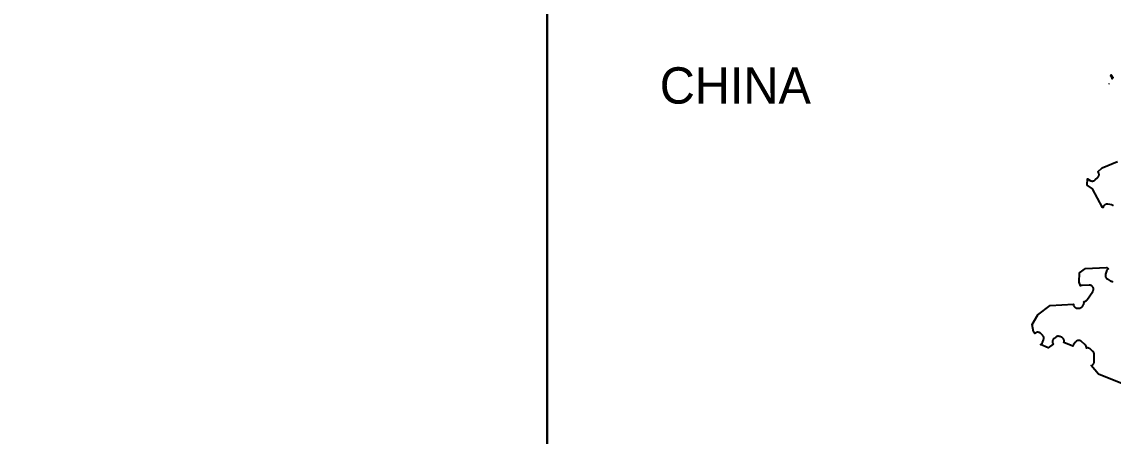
# Model space of a CAD drawing. Header units: metres. Extents: x 0 to 1325, y -1 to 773.
# Drawn here: x 983.9 to 1104.1, y 224.5 to 270.1 of the extents above; entities that cross this region are included whole.
import ezdxf
from ezdxf.enums import TextEntityAlignment as Align

# ---------------------------------------------------------------- set-up
doc = ezdxf.new("R2010")
doc.units = ezdxf.units.M

msp = doc.modelspace()

# ---------------------------------------------------------------- linework, layer by layer
at = {"layer": 'CUT'}
for points in [[(857.82, 200.068), (1041.74, 200.068), (1041.74, 346.528)], [(1041.74, 346.528), (1041.74, 200.068), (1172.22, 200.068)], [(1104.1, 249.878), (1104.06, 249.908), (1104.02, 249.928), (1103.99, 249.948), (1103.94, 249.958), (1103.9, 249.968), (1103.47, 250.048), (1103.43, 250.058), (1103.38, 250.058), (1103.34, 250.058), (1103.3, 250.048), (1103.25, 250.038), (1103.21, 250.018), (1103.17, 249.998), (1103.14, 249.978), (1103.1, 249.958), (1103.07, 249.928), (1103.04, 249.888), (1103.01, 249.858), (1102.99, 249.818), (1102.97, 249.778), (1102.96, 249.738), (1102.95, 249.698), (1102.95, 249.688), (1102.87, 249.698), (1101.8, 251.738), (1101.2, 252.138), (1101.22, 252.838), (1101.54, 252.658), (1101.58, 252.638), (1101.62, 252.618), (1101.66, 252.608), (1101.71, 252.598), (1101.75, 252.598), (1101.79, 252.598), (1101.84, 252.608), (1101.88, 252.618), (1101.92, 252.628), (1101.96, 252.648), (1102, 252.668), (1102.03, 252.688), (1102.07, 252.718), (1102.36, 252.988), (1102.39, 253.018), (1102.42, 253.058), (1102.44, 253.088), (1102.46, 253.128), (1102.48, 253.178), (1102.49, 253.218), (1102.5, 253.258), (1102.5, 253.308), (1102.5, 253.348), (1102.49, 253.398), (1102.48, 253.438), (1102.47, 253.478), (1102.45, 253.518), (1102.43, 253.558), (1102.4, 253.598), (1102.38, 253.628), (1102.85, 254.068), (1104.55, 254.768)], [(1105.83, 230.008), (1102.46, 231.358), (1101.65, 232.288), (1101.69, 232.298), (1101.73, 232.318), (1101.77, 232.348), (1101.81, 232.368), (1101.84, 232.398), (1101.87, 232.438), (1101.9, 232.468), (1101.92, 232.508), (1101.94, 232.548), (1101.95, 232.588), (1101.96, 232.638), (1101.97, 232.678), (1101.97, 232.728), (1101.96, 233.558), (1101.96, 233.598), (1101.95, 233.638), (1101.94, 233.678), (1101.93, 233.718), (1101.91, 233.758), (1101.89, 233.798), (1101.86, 233.828), (1101.83, 233.858), (1101.8, 233.888), (1101.53, 234.118), (1101.5, 234.148), (1101.46, 234.168), (1101.42, 234.188), (1101.38, 234.208), (1101.33, 234.218), (1101.29, 234.228), (1101.25, 234.228), (1101.2, 234.228), (1101.16, 234.218), (1101.11, 234.208), (1101.11, 234.228), (1101.11, 234.268), (1101.11, 234.318), (1101.1, 234.358), (1101.09, 234.398), (1101.08, 234.448), (1101.06, 234.488), (1101.04, 234.518), (1101.01, 234.558), (1100.98, 234.588), (1100.95, 234.618), (1100.56, 234.948), (1100.53, 234.978), (1100.49, 234.998), (1100.45, 235.018), (1100.41, 235.038), (1100.37, 235.048), (1100.33, 235.058), (1100.28, 235.058), (1100.24, 235.058), (1100.2, 235.048), (1100.15, 235.038), (1100.11, 235.028), (1100.07, 235.008), (1100.04, 234.988), (1100, 234.968), (1099.97, 234.938), (1099.94, 234.908), (1099.91, 234.878), (1099.71, 234.608), (1099.68, 234.568), (1099.66, 234.528), (1099.65, 234.488), (1099.63, 234.448), (1099.63, 234.428), (1098.63, 234.818), (1098.63, 234.828), (1098.64, 234.858), (1098.65, 234.898), (1098.66, 234.948), (1098.66, 234.988), (1098.66, 235.038), (1098.65, 235.078), (1098.64, 235.118), (1098.62, 235.168), (1098.6, 235.208), (1098.58, 235.238), (1098.55, 235.278), (1098.52, 235.308), (1098.49, 235.338), (1098.46, 235.368), (1098.42, 235.388), (1098.38, 235.408), (1098.18, 235.488), (1098.13, 235.498), (1098.09, 235.508), (1098.04, 235.518), (1098, 235.518), (1097.95, 235.518), (1097.91, 235.508), (1097.86, 235.498), (1097.82, 235.478), (1097.78, 235.458), (1097.74, 235.428), (1097.55, 235.288), (1097.52, 235.258), (1097.49, 235.228), (1097.46, 235.198), (1097.44, 235.168), (1097.42, 235.128), (1097.4, 235.088), (1097.39, 235.048), (1097.38, 234.998), (1097.37, 234.958), (1097.37, 234.918), (1097.37, 234.868), (1097.38, 234.828), (1097.39, 234.788), (1097.41, 234.748), (1097.43, 234.708), (1097.45, 234.668), (1097.46, 234.658), (1096.91, 234.258), (1096.07, 234.598), (1096.09, 234.608), (1096.13, 234.628), (1096.16, 234.658), (1096.2, 234.688), (1096.23, 234.718), (1096.25, 234.758), (1096.27, 234.798), (1096.29, 234.838), (1096.4, 235.128), (1096.41, 235.168), (1096.42, 235.208), (1096.43, 235.258), (1096.43, 235.298), (1096.43, 235.338), (1096.42, 235.378), (1096.41, 235.428), (1096.39, 235.468), (1096.38, 235.508), (1096.35, 235.538), (1096.33, 235.578), (1096.3, 235.608), (1096.08, 235.828), (1096.05, 235.858), (1096.01, 235.878), (1095.97, 235.908), (1095.93, 235.928), (1095.89, 235.938), (1095.85, 235.948), (1095.8, 235.958), (1095.76, 235.958), (1095.71, 235.958), (1095.67, 235.948), (1095.63, 235.938), (1095.59, 235.918), (1095.55, 235.908), (1095.51, 235.878), (1095.47, 235.858), (1095.44, 235.828), (1095.27, 236.008), (1095.13, 236.828), (1095.76, 237.868), (1097.12, 238.898), (1099.68, 239.038), (1099.68, 239.028), (1099.69, 238.978), (1099.7, 238.938), (1099.71, 238.898), (1099.73, 238.858), (1099.75, 238.818), (1099.77, 238.788), (1099.8, 238.748), (1099.83, 238.718), (1099.87, 238.688), (1099.9, 238.668), (1099.94, 238.648), (1099.98, 238.628), (1100.03, 238.618), (1100.07, 238.608), (1100.11, 238.608), (1100.16, 238.608), (1100.33, 238.618), (1100.37, 238.628), (1100.41, 238.628), (1100.46, 238.648), (1100.5, 238.668), (1100.54, 238.688), (1100.57, 238.708), (1100.61, 238.738), (1100.64, 238.768), (1100.67, 238.808), (1100.77, 238.948), (1100.79, 238.988), (1100.81, 239.018), (1100.83, 239.058), (1100.84, 239.108), (1100.85, 239.148), (1100.85, 239.188), (1100.85, 239.238), (1100.84, 239.278), (1100.84, 239.318), (1100.87, 239.328), (1100.91, 239.338), (1100.95, 239.348), (1100.99, 239.368), (1101.03, 239.388), (1101.07, 239.418), (1101.1, 239.448), (1101.13, 239.478), (1101.16, 239.508), (1101.81, 240.438), (1101.83, 240.478), (1101.85, 240.518), (1101.87, 240.558), (1101.88, 240.598), (1101.89, 240.638), (1101.89, 240.688), (1101.89, 240.728), (1101.88, 240.768), (1101.88, 240.818), (1101.86, 240.858), (1101.84, 240.898), (1101.82, 240.928), (1101.8, 240.968), (1101.77, 240.998), (1101.74, 241.028), (1101.71, 241.058), (1101.67, 241.088), (1101.63, 241.108), (1101.59, 241.118), (1101.55, 241.138), (1101.51, 241.138), (1101.47, 241.148), (1101.42, 241.148), (1100.66, 241.118), (1100.62, 241.118), (1100.58, 241.108), (1100.54, 241.098), (1100.5, 241.078), (1100.48, 241.068), (1100.33, 241.488), (1100.34, 242.488), (1101.02, 242.978), (1103.32, 243.098), (1103.51, 242.928), (1103.5, 242.918), (1103.46, 242.898), (1103.43, 242.868), (1103.4, 242.828), (1103.37, 242.798), (1103.35, 242.758), (1103.33, 242.718), (1103.32, 242.678), (1103.22, 242.338), (1103.21, 242.288), (1103.2, 242.248), (1103.2, 242.198), (1103.2, 242.158), (1103.21, 242.108), (1103.22, 242.068), (1103.24, 242.028), (1103.26, 241.988), (1103.28, 241.948), (1103.31, 241.918), (1103.34, 241.878), (1103.37, 241.848), (1103.41, 241.828), (1103.73, 241.628), (1103.77, 241.608), (1103.81, 241.588), (1103.85, 241.578), (1103.89, 241.568), (1103.94, 241.558), (1103.98, 241.558), (1104.02, 241.558), (1104.07, 241.568)]]:
    msp.add_lwpolyline(points, dxfattribs=at)
for points in [[(1103.57, 263.288), (1103.6, 263.298), (1103.59, 263.288), (1103.57, 263.288)], [(1103.95, 263.888), (1103.94, 263.938), (1103.93, 263.978), (1103.91, 264.018), (1103.89, 264.058), (1103.87, 264.098), (1103.84, 264.128), (1103.81, 264.158), (1103.78, 264.188), (1103.85, 264.278), (1103.86, 264.248), (1103.87, 264.208), (1103.89, 264.168), (1103.92, 264.128), (1103.94, 264.088), (1103.97, 264.058), (1104, 264.028), (1104.04, 264.008), (1104.05, 263.998), (1103.95, 263.848), (1103.95, 263.888)]]:
    msp.add_lwpolyline(points, close=True, dxfattribs=at)
at = {"layer": 'SCORE'}
msp.add_lwpolyline([(1098.59, 235.218), (1098.58, 235.238), (1098.55, 235.278), (1098.54, 235.288), (1098.54, 235.238)], dxfattribs=at)

# ---------------------------------------------------------------- texts
at = {"layer": 'ENGRAVE'}
msp.add_text('CHINA', height=4, dxfattribs=at).set_placement((1062.46, 261.119), align=Align.CENTER)

doc.saveas('drawing.dxf')
